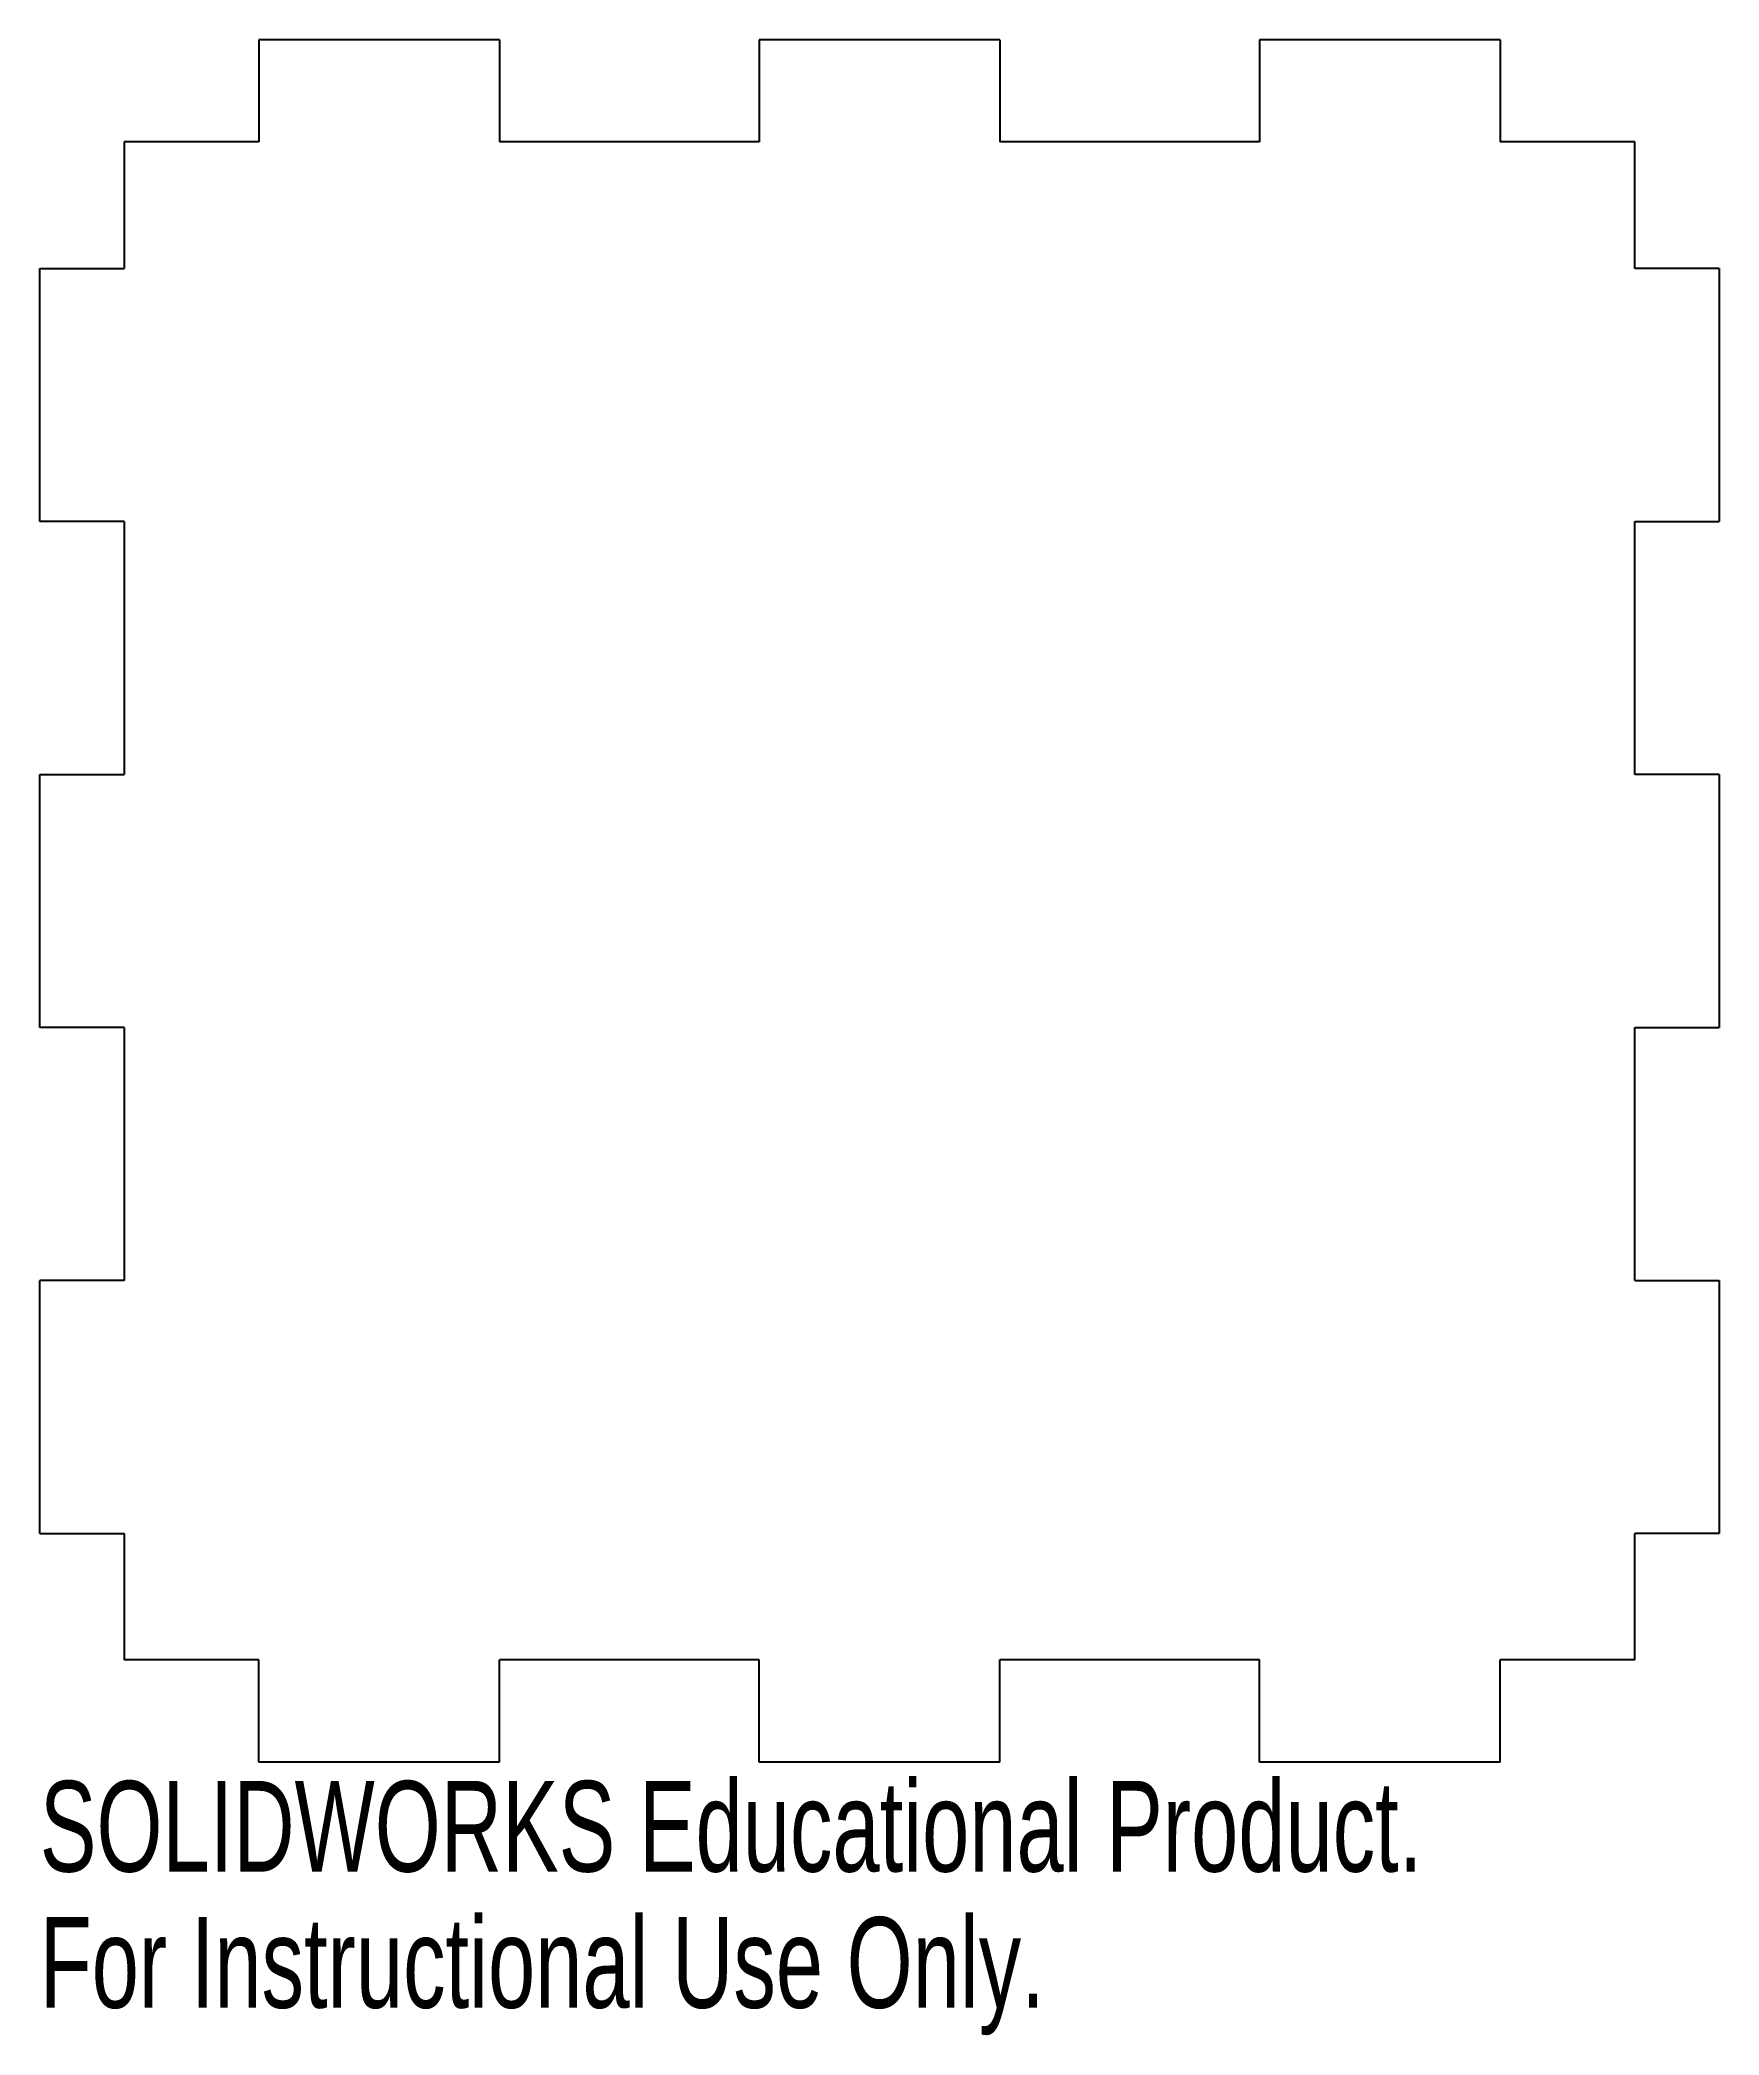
# Model space of a CAD drawing. Header units: millimetres. Extents: x -45 to 45, y -106 to 0.
import ezdxf

# ---------------------------------------------------------------- set-up
doc = ezdxf.new("R2010")
doc.units = ezdxf.units.MM
doc.styles.add('SLDTEXTSTYLE0', font='TXT', dxfattribs={"width": 0.7})

msp = doc.modelspace()

# ---------------------------------------------------------------- linework, layer by layer
at = {"color": 7, "linetype": 'Continuous', "lineweight": 25}
for p, q in [((-20.25, 0), (-33.08, 0)), ((-20.25, 0), (-20.25, -5.44)), ((-33.08, 0), (-33.08, -5.44)), ((6.42, 0), (-6.42, 0)), ((-6.42, 0), (-6.42, -5.44)), ((6.42, 0), (6.42, -5.44)), ((33.08, 0), (20.25, 0)), ((20.25, 0), (20.25, -5.44)), ((33.08, 0), (33.08, -5.44)), ((-33.08, -5.44), (-40.25, -5.44)), ((-40.25, -5.44), (-40.25, -12.18)), ((-6.42, -5.44), (-20.25, -5.44)), ((20.25, -5.44), (6.42, -5.44)), ((40.25, -5.44), (33.08, -5.44)), ((40.25, -12.18), (40.25, -5.44)), ((-44.75, -12.18), (-40.25, -12.18)), ((-44.75, -25.67), (-44.75, -12.18)), ((44.75, -12.18), (40.25, -12.18)), ((44.75, -12.18), (44.75, -25.67)), ((-40.25, -25.67), (-44.75, -25.67)), ((-40.25, -25.67), (-40.25, -39.15)), ((40.25, -39.15), (40.25, -25.67)), ((40.25, -25.67), (44.75, -25.67)), ((-44.75, -39.15), (-40.25, -39.15)), ((-44.75, -52.64), (-44.75, -39.15)), ((44.75, -39.15), (40.25, -39.15)), ((44.75, -39.15), (44.75, -52.64)), ((-40.25, -52.64), (-44.75, -52.64)), ((-40.25, -52.64), (-40.25, -66.13)), ((40.25, -66.13), (40.25, -52.64)), ((40.25, -52.64), (44.75, -52.64)), ((-40.25, -66.13), (-44.75, -66.13)), ((-44.75, -79.62), (-44.75, -66.13)), ((40.25, -66.13), (44.75, -66.13)), ((44.75, -66.13), (44.75, -79.62)), ((-44.75, -79.62), (-40.25, -79.62)), ((-40.25, -79.62), (-40.25, -86.36)), ((40.25, -86.36), (40.25, -79.62)), ((44.75, -79.62), (40.25, -79.62)), ((-33.08, -86.36), (-40.25, -86.36)), ((-33.08, -91.8), (-33.08, -86.36)), ((-20.25, -91.8), (-20.25, -86.36)), ((-6.42, -86.36), (-20.25, -86.36)), ((-6.42, -91.8), (-6.42, -86.36)), ((6.42, -91.8), (6.42, -86.36)), ((20.25, -86.36), (6.42, -86.36)), ((20.25, -91.8), (20.25, -86.36)), ((33.08, -91.8), (33.08, -86.36)), ((40.25, -86.36), (33.08, -86.36)), ((-20.25, -91.8), (-33.08, -91.8)), ((6.42, -91.8), (-6.42, -91.8)), ((33.08, -91.8), (20.25, -91.8))]:
    msp.add_line(p, q, dxfattribs=at)

# ---------------------------------------------------------------- texts
at = {"color": 7, "linetype": 'Continuous', "char_height": 4.8336, "attachment_point": 1, "style": 'SLDTEXTSTYLE0'}
for s, insert in [('SOLIDWORKS Educational Product.', (-44.75, -92.81)), ('For Instructional Use Only.', (-44.75, -100.07))]:
    msp.add_mtext(s, dxfattribs=dict(at, insert=insert))

doc.saveas('drawing.dxf')
